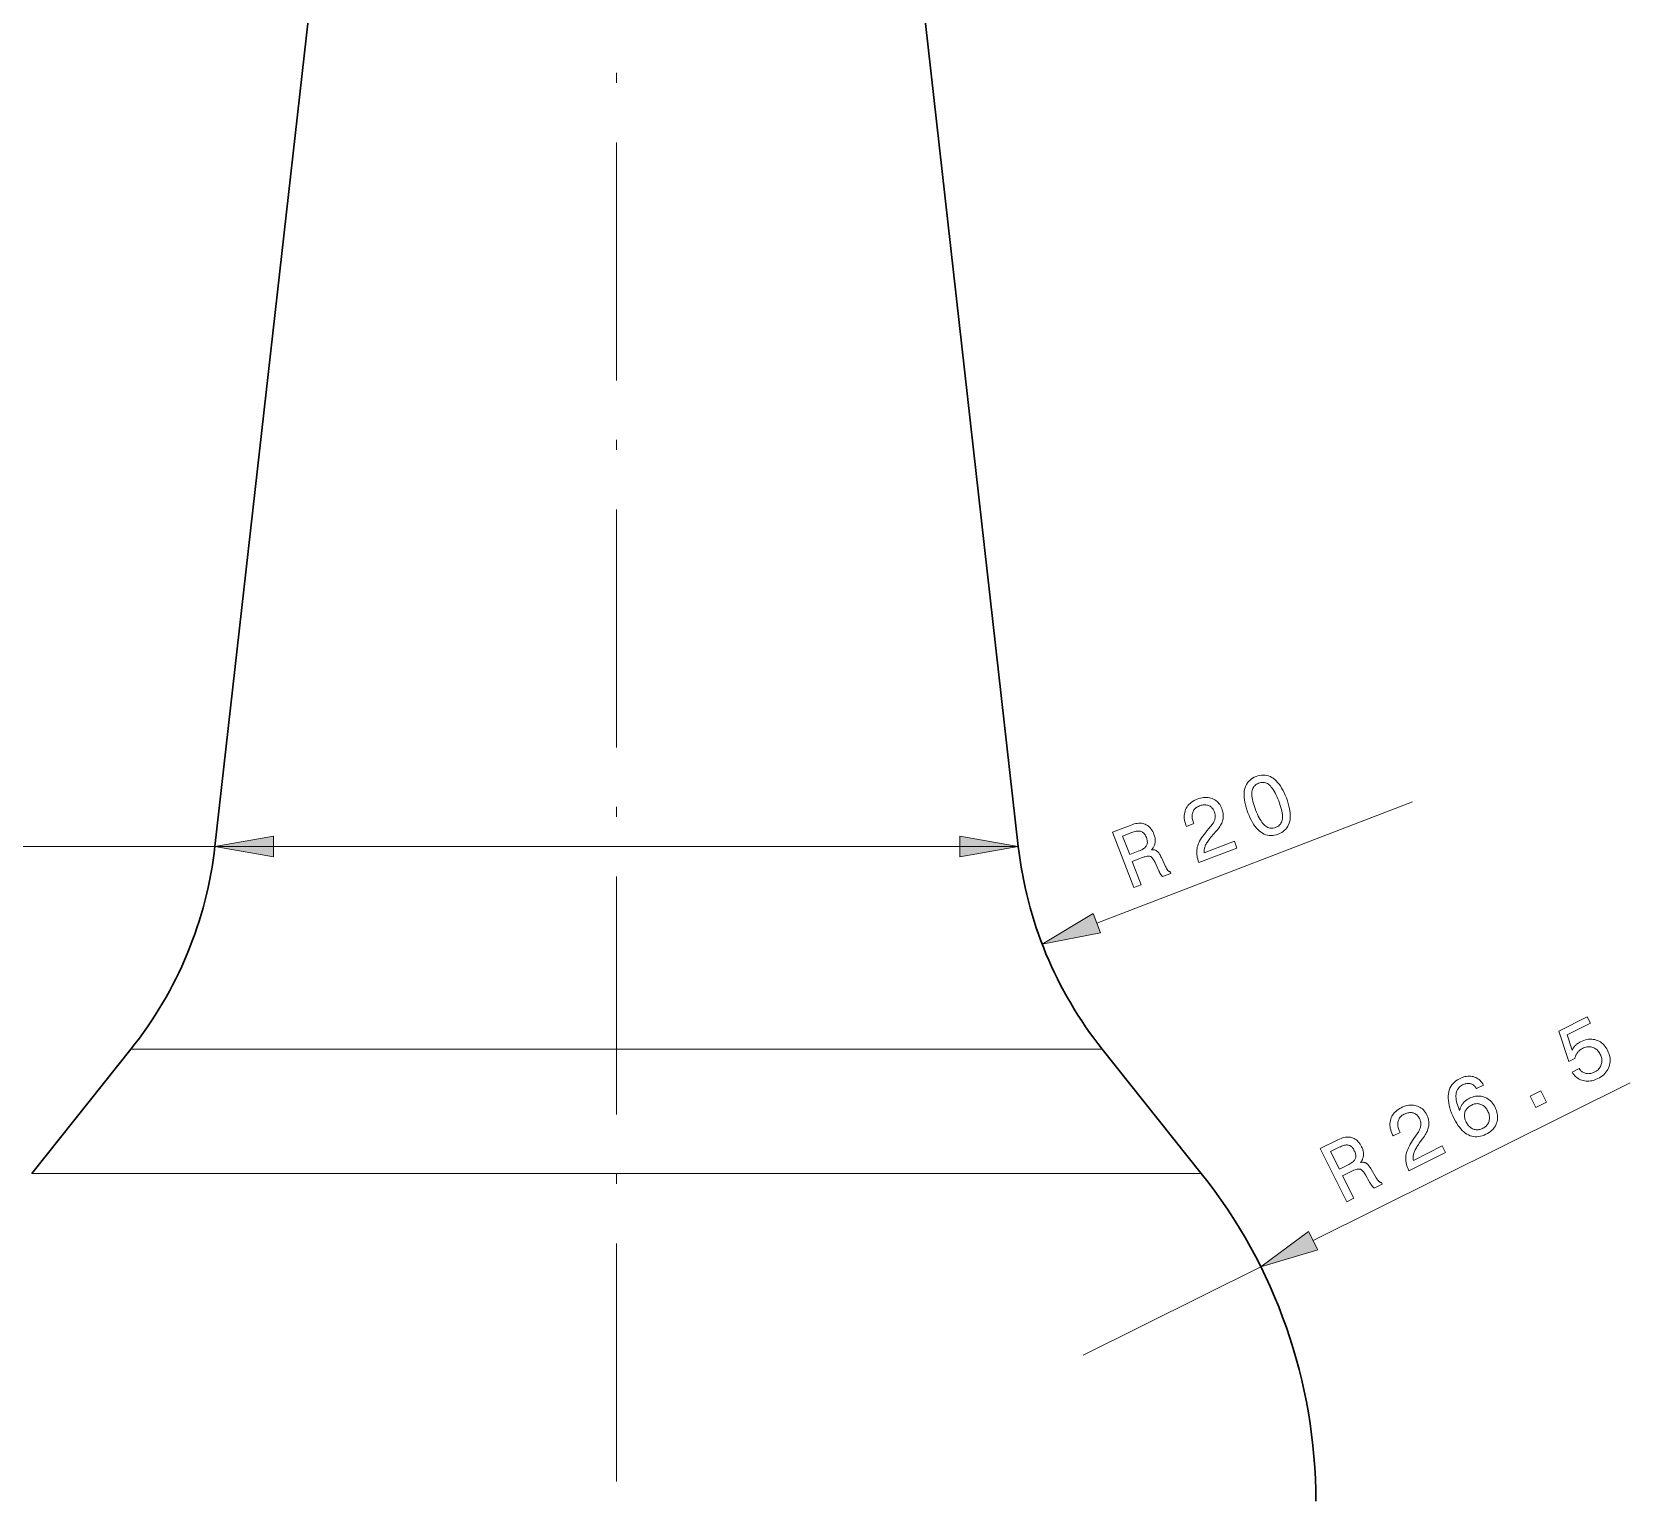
# Model space of a CAD drawing. Extents: x 0 to 297, y 0 to 420.
# Drawn here: x 79.2 to 159.7, y 271.9 to 345.9 of the extents above; entities that cross this region are included whole.
import ezdxf

# ---------------------------------------------------------------- set-up
doc = ezdxf.new("R2010")
doc.units = 0
doc.linetypes.add('DASHDOT', pattern=[18.5, 12, -3, 0.5, -3])

msp = doc.modelspace()

# ---------------------------------------------------------------- linework, layer by layer
at = {"color": 7, "linetype": 'DASHDOT', "lineweight": 13}
msp.add_line((108.657, 377.38), (108.657, 144.905), dxfattribs=at)
at = {"color": 7, "lineweight": 30}
for p, q in [((95.857, 370.893), (88.407, 304.893)), ((121.457, 370.893), (128.907, 304.893))]:
    msp.add_line(p, q, dxfattribs=at)
at = {"color": 7, "lineweight": 13, "ltscale": 0.42614}
msp.add_line((132.868, 301.027), (148.781, 307.136), dxfattribs=at)
at = {"color": 7, "lineweight": 13}
for p, q in [((88.407, 304.893), (37.046, 304.893)), ((88.407, 304.893), (37.815, 304.893)), ((52.665, 304.893), (88.407, 304.893)), ((126.428, 304.893), (88.407, 304.893)), ((91.361, 304.893), (125.952, 304.893)), ((130.142, 294.672), (84.174, 294.672)), ((134.523, 288.408), (79.182, 288.408))]:
    msp.add_line(p, q, dxfattribs=at)
at = {"color": 7, "lineweight": 13, "ltscale": 0.061974}
msp.add_line((128.907, 304.893), (126.428, 304.893), dxfattribs=at)
at = {"color": 7, "lineweight": 30, "ltscale": 0.200246}
msp.add_line((84.174, 294.672), (79.182, 288.408), dxfattribs=at)
at = {"color": 7, "lineweight": 13, "ltscale": 0.074928}
msp.add_line((133.14, 294.672), (130.142, 294.672), dxfattribs=at)
at = {"color": 7, "lineweight": 30, "ltscale": 0.200245}
msp.add_line((133.14, 294.672), (138.131, 288.408), dxfattribs=at)
at = {"color": 7, "lineweight": 13, "ltscale": 0.446069}
msp.add_line((143.774, 285.021), (159.746, 292.973), dxfattribs=at)
at = {"color": 7, "lineweight": 13, "ltscale": 0.090205}
msp.add_line((138.131, 288.408), (134.523, 288.408), dxfattribs=at)
at = {"color": 7, "lineweight": 13, "ltscale": 0.25}
msp.add_line((132.177, 279.247), (141.129, 283.704), dxfattribs=at)
at = {"color": 7, "lineweight": 13}
for points in [[(140.483, 306.588), (140.432, 306.728), (140.389, 306.863), (140.353, 306.993), (140.325, 307.118), (140.304, 307.238), (140.291, 307.353), (140.286, 307.463), (140.288, 307.569), (140.298, 307.669), (140.315, 307.765), (140.34, 307.856), (140.372, 307.94), (140.412, 308.019), (140.459, 308.093), (140.513, 308.16), (140.575, 308.222), (140.644, 308.279), (140.72, 308.329), (140.804, 308.374), (140.895, 308.413), (140.99, 308.446), (141.083, 308.469), (141.174, 308.482), (141.263, 308.487), (141.35, 308.483), (141.436, 308.469), (141.52, 308.446), (141.602, 308.414), (141.682, 308.373), (141.76, 308.323), (141.836, 308.264), (141.91, 308.196), (141.982, 308.119), (142.051, 308.033), (142.118, 307.939), (142.183, 307.835), (142.246, 307.723), (142.307, 307.602), (142.365, 307.472), (142.421, 307.333), (142.472, 307.192), (142.516, 307.057), (142.552, 306.927), (142.58, 306.802), (142.601, 306.682), (142.614, 306.567), (142.62, 306.457), (142.618, 306.352), (142.608, 306.253), (142.591, 306.158), (142.566, 306.069), (142.534, 305.985), (142.495, 305.907), (142.448, 305.834), (142.393, 305.767), (142.331, 305.706), (142.262, 305.649), (142.185, 305.599), (142.1, 305.554), (142.008, 305.514), (141.914, 305.483), (141.822, 305.46), (141.731, 305.446), (141.642, 305.441), (141.555, 305.446), (141.47, 305.46), (141.386, 305.482), (141.304, 305.514), (141.223, 305.555), (141.145, 305.605), (141.068, 305.664), (140.994, 305.732), (140.922, 305.808), (140.852, 305.893), (140.784, 305.987), (140.719, 306.09), (140.657, 306.202), (140.596, 306.322), (140.538, 306.451)], [(140.868, 306.737), (140.913, 306.624), (140.958, 306.52), (141.004, 306.422), (141.05, 306.332), (141.096, 306.249), (141.143, 306.173), (141.19, 306.105), (141.238, 306.044), (141.287, 305.99), (141.335, 305.944), (141.385, 305.904), (141.435, 305.871), (141.487, 305.845), (141.54, 305.825), (141.594, 305.812), (141.649, 305.805), (141.706, 305.805), (141.763, 305.812), (141.822, 305.825), (141.881, 305.845), (141.939, 305.87), (141.992, 305.9), (142.039, 305.933), (142.081, 305.971), (142.118, 306.012), (142.149, 306.058), (142.175, 306.107), (142.196, 306.161), (142.211, 306.219), (142.221, 306.28), (142.226, 306.347), (142.225, 306.419), (142.22, 306.496), (142.209, 306.578), (142.193, 306.666), (142.171, 306.759), (142.145, 306.857), (142.113, 306.961), (142.076, 307.07), (142.033, 307.184), (141.988, 307.297), (141.943, 307.404), (141.897, 307.502), (141.851, 307.593), (141.804, 307.677), (141.758, 307.753), (141.711, 307.822), (141.663, 307.883), (141.615, 307.937), (141.567, 307.983), (141.519, 308.022), (141.469, 308.055), (141.417, 308.081), (141.365, 308.1), (141.311, 308.113), (141.256, 308.119), (141.2, 308.119), (141.142, 308.112), (141.084, 308.099), (141.024, 308.079), (140.966, 308.054), (140.914, 308.024), (140.867, 307.991), (140.825, 307.953), (140.788, 307.911), (140.757, 307.865), (140.731, 307.815), (140.71, 307.761), (140.694, 307.703), (140.684, 307.64), (140.679, 307.573), (140.679, 307.501), (140.684, 307.423), (140.695, 307.341), (140.711, 307.253), (140.732, 307.16), (140.758, 307.062), (140.79, 306.958), (140.826, 306.85)], [(138.009, 304.072), (138.005, 304.084), (137.975, 304.166), (137.951, 304.247), (137.931, 304.327), (137.917, 304.406), (137.907, 304.483), (137.902, 304.559), (137.902, 304.634), (137.907, 304.708), (137.917, 304.78), (137.931, 304.851), (137.952, 304.923), (137.978, 304.997), (138.011, 305.073), (138.05, 305.152), (138.096, 305.233), (138.147, 305.316), (138.205, 305.401), (138.269, 305.489), (138.34, 305.579), (138.416, 305.671), (138.604, 305.892), (138.637, 305.932), (138.667, 305.971), (138.695, 306.01), (138.72, 306.048), (138.743, 306.087), (138.763, 306.125), (138.78, 306.162), (138.795, 306.2), (138.807, 306.237), (138.817, 306.273), (138.825, 306.31), (138.83, 306.347), (138.832, 306.384), (138.833, 306.421), (138.831, 306.459), (138.826, 306.497), (138.82, 306.535), (138.811, 306.573), (138.799, 306.612), (138.785, 306.65), (138.767, 306.694), (138.746, 306.734), (138.723, 306.771), (138.698, 306.805), (138.67, 306.837), (138.64, 306.865), (138.607, 306.891), (138.572, 306.914), (138.535, 306.934), (138.495, 306.951), (138.453, 306.965), (138.411, 306.975), (138.367, 306.982), (138.323, 306.985), (138.277, 306.985), (138.231, 306.981), (138.183, 306.974), (138.134, 306.963), (138.085, 306.949), (138.034, 306.931), (137.985, 306.91), (137.939, 306.887), (137.897, 306.861), (137.859, 306.832), (137.824, 306.801), (137.792, 306.767), (137.764, 306.73), (137.739, 306.691), (137.718, 306.649), (137.7, 306.604), (137.686, 306.558), (137.676, 306.509), (137.67, 306.46), (137.667, 306.409), (137.669, 306.356), (137.675, 306.302), (137.684, 306.247), (137.698, 306.19), (137.715, 306.131), (137.736, 306.072), (137.749, 306.038), (137.383, 305.898), (137.361, 305.955), (137.33, 306.042), (137.306, 306.128), (137.288, 306.212), (137.277, 306.295), (137.272, 306.376), (137.273, 306.455), (137.281, 306.532), (137.295, 306.607), (137.316, 306.681), (137.344, 306.753), (137.377, 306.822), (137.416, 306.888), (137.46, 306.949), (137.51, 307.007), (137.566, 307.061), (137.627, 307.111), (137.694, 307.158), (137.766, 307.2), (137.844, 307.239), (137.927, 307.274), (138.009, 307.303), (138.09, 307.326), (138.169, 307.343), (138.247, 307.354), (138.323, 307.36), (138.398, 307.36), (138.472, 307.354), (138.544, 307.342), (138.614, 307.324), (138.684, 307.3), (138.75, 307.271), (138.813, 307.238), (138.872, 307.199), (138.926, 307.156), (138.977, 307.107), (139.024, 307.054), (139.067, 306.997), (139.105, 306.934), (139.14, 306.866), (139.171, 306.794), (139.191, 306.736), (139.208, 306.679), (139.221, 306.622), (139.231, 306.565), (139.237, 306.508), (139.24, 306.452), (139.239, 306.396), (139.235, 306.34), (139.227, 306.285), (139.216, 306.23), (139.201, 306.175), (139.182, 306.12), (139.16, 306.065), (139.134, 306.009), (139.105, 305.954), (139.072, 305.899), (139.035, 305.844), (138.995, 305.788), (138.951, 305.733), (138.904, 305.677), (138.714, 305.467), (138.662, 305.407), (138.613, 305.349), (138.568, 305.294), (138.527, 305.24), (138.489, 305.189), (138.454, 305.14), (138.423, 305.093), (138.396, 305.048), (138.372, 305.005), (138.352, 304.964), (138.335, 304.925), (138.32, 304.885), (138.307, 304.846), (138.296, 304.807), (138.288, 304.768), (138.282, 304.728), (138.278, 304.689), (138.276, 304.651), (138.277, 304.612), (138.28, 304.573), (139.799, 305.156), (139.932, 304.81)], [(91.361, 305.414), (88.407, 304.893), (91.361, 304.372)], [(125.952, 304.372), (128.907, 304.893), (125.952, 305.414)], [(134.734, 302.814), (133.66, 305.611), (134.595, 305.97), (134.676, 305.999), (134.755, 306.022), (134.832, 306.04), (134.907, 306.052), (134.979, 306.059), (135.048, 306.06), (135.115, 306.055), (135.18, 306.045), (135.243, 306.029), (135.303, 306.008), (135.36, 305.981), (135.415, 305.949), (135.467, 305.911), (135.515, 305.868), (135.561, 305.82), (135.604, 305.766), (135.644, 305.707), (135.682, 305.643), (135.716, 305.573), (135.747, 305.498), (135.764, 305.452), (135.778, 305.407), (135.789, 305.363), (135.799, 305.319), (135.805, 305.276), (135.81, 305.234), (135.812, 305.192), (135.811, 305.152), (135.809, 305.111), (135.803, 305.072), (135.796, 305.033), (135.786, 304.996), (135.773, 304.958), (135.759, 304.922), (135.742, 304.887), (135.722, 304.852), (135.7, 304.818), (135.676, 304.785), (135.649, 304.753), (135.621, 304.722), (135.654, 304.723), (135.687, 304.723), (135.718, 304.721), (135.747, 304.717), (135.776, 304.711), (135.803, 304.704), (135.829, 304.694), (135.854, 304.683), (135.877, 304.671), (135.899, 304.656), (135.92, 304.639), (135.942, 304.618), (135.964, 304.594), (135.986, 304.566), (136.008, 304.534), (136.031, 304.5), (136.053, 304.461), (136.076, 304.419), (136.099, 304.374), (136.123, 304.325), (136.327, 303.882), (136.34, 303.854), (136.353, 303.828), (136.366, 303.803), (136.378, 303.781), (136.39, 303.76), (136.402, 303.74), (136.414, 303.723), (136.425, 303.707), (136.436, 303.692), (136.447, 303.68), (136.458, 303.669), (136.47, 303.658), (136.481, 303.649), (136.494, 303.64), (136.506, 303.633), (136.519, 303.626), (136.532, 303.621), (136.546, 303.616), (136.56, 303.612), (136.574, 303.609), (136.604, 303.532), (136.18, 303.37), (136.171, 303.377), (136.162, 303.385), (136.153, 303.395), (136.143, 303.405), (136.134, 303.417), (136.124, 303.429), (136.114, 303.442), (136.104, 303.456), (136.093, 303.472), (136.083, 303.488), (136.072, 303.505), (136.061, 303.524), (136.05, 303.544), (136.038, 303.566), (136.026, 303.588), (136.014, 303.612), (136.001, 303.638), (135.989, 303.664), (135.975, 303.692), (135.962, 303.721), (135.803, 304.076), (135.779, 304.127), (135.754, 304.174), (135.73, 304.217), (135.705, 304.255), (135.68, 304.288), (135.655, 304.317), (135.63, 304.342), (135.605, 304.362), (135.58, 304.378), (135.554, 304.389), (135.526, 304.396), (135.492, 304.4), (135.454, 304.399), (135.41, 304.395), (135.361, 304.386), (135.307, 304.374), (135.247, 304.358), (135.183, 304.338), (135.113, 304.314), (135.038, 304.286), (134.654, 304.139), (135.108, 302.958)], [(134.622, 305.587), (134.165, 305.412), (134.523, 304.481), (134.954, 304.647), (135.017, 304.672), (135.076, 304.698), (135.129, 304.725), (135.178, 304.753), (135.222, 304.781), (135.262, 304.809), (135.296, 304.839), (135.326, 304.869), (135.351, 304.9), (135.371, 304.931), (135.387, 304.963), (135.399, 304.998), (135.407, 305.034), (135.412, 305.072), (135.413, 305.112), (135.41, 305.154), (135.404, 305.198), (135.394, 305.244), (135.38, 305.291), (135.363, 305.341), (135.343, 305.389), (135.321, 305.432), (135.299, 305.473), (135.275, 305.509), (135.249, 305.541), (135.222, 305.57), (135.193, 305.595), (135.163, 305.616), (135.131, 305.634), (135.098, 305.647), (135.063, 305.657), (135.025, 305.663), (134.984, 305.666), (134.941, 305.665), (134.895, 305.661), (134.846, 305.653), (134.794, 305.642), (134.739, 305.627), (134.682, 305.609)], [(132.681, 301.513), (130.109, 299.968), (133.054, 300.54)], [(156.827, 293.511), (157.186, 293.689), (157.214, 293.652), (157.243, 293.618), (157.274, 293.586), (157.306, 293.558), (157.339, 293.532), (157.373, 293.51), (157.409, 293.49), (157.446, 293.473), (157.484, 293.459), (157.524, 293.449), (157.564, 293.441), (157.605, 293.436), (157.646, 293.435), (157.688, 293.436), (157.73, 293.441), (157.772, 293.449), (157.815, 293.46), (157.858, 293.474), (157.902, 293.491), (157.946, 293.512), (157.998, 293.54), (158.046, 293.57), (158.091, 293.602), (158.132, 293.637), (158.169, 293.674), (158.202, 293.713), (158.232, 293.754), (158.258, 293.798), (158.28, 293.844), (158.298, 293.892), (158.312, 293.941), (158.322, 293.991), (158.328, 294.041), (158.329, 294.092), (158.326, 294.143), (158.319, 294.195), (158.308, 294.247), (158.292, 294.299), (158.272, 294.352), (158.247, 294.406), (158.219, 294.459), (158.188, 294.508), (158.156, 294.553), (158.121, 294.594), (158.084, 294.631), (158.045, 294.665), (158.004, 294.695), (157.961, 294.721), (157.915, 294.743), (157.868, 294.761), (157.819, 294.775), (157.769, 294.785), (157.719, 294.79), (157.668, 294.791), (157.617, 294.788), (157.565, 294.78), (157.512, 294.768), (157.459, 294.752), (157.405, 294.731), (157.351, 294.706), (157.32, 294.69), (157.291, 294.673), (157.262, 294.655), (157.235, 294.636), (157.209, 294.616), (157.184, 294.595), (157.16, 294.573), (157.138, 294.55), (157.116, 294.526), (157.096, 294.502), (157.077, 294.476), (157.059, 294.449), (157.043, 294.422), (157.027, 294.393), (157.013, 294.364), (157.001, 294.334), (156.989, 294.303), (156.979, 294.271), (156.97, 294.238), (156.963, 294.204), (156.655, 294.051), (156.158, 295.579), (157.592, 296.293), (157.75, 295.976), (156.574, 295.391), (156.827, 294.615), (156.838, 294.641), (156.85, 294.667), (156.864, 294.692), (156.879, 294.717), (156.894, 294.742), (156.911, 294.766), (156.929, 294.789), (156.948, 294.812), (156.968, 294.835), (156.99, 294.857), (157.012, 294.879), (157.035, 294.9), (157.059, 294.92), (157.084, 294.94), (157.11, 294.959), (157.137, 294.977), (157.165, 294.995), (157.193, 295.012), (157.223, 295.028), (157.253, 295.044), (157.336, 295.082), (157.417, 295.113), (157.498, 295.138), (157.578, 295.156), (157.657, 295.168), (157.735, 295.174), (157.813, 295.172), (157.89, 295.165), (157.966, 295.15), (158.041, 295.13), (158.114, 295.103), (158.183, 295.071), (158.249, 295.033), (158.312, 294.989), (158.371, 294.94), (158.426, 294.886), (158.478, 294.826), (158.527, 294.76), (158.572, 294.688), (158.613, 294.612), (158.652, 294.527), (158.683, 294.444), (158.708, 294.36), (158.726, 294.278), (158.737, 294.196), (158.741, 294.114), (158.738, 294.033), (158.728, 293.953), (158.711, 293.873), (158.687, 293.794), (158.657, 293.716), (158.621, 293.643), (158.579, 293.573), (158.531, 293.507), (158.478, 293.444), (158.418, 293.385), (158.353, 293.329), (158.282, 293.278), (158.205, 293.229), (158.122, 293.185), (158.047, 293.15), (157.972, 293.121), (157.897, 293.097), (157.823, 293.078), (157.749, 293.066), (157.675, 293.059), (157.602, 293.057), (157.53, 293.061), (157.458, 293.071), (157.386, 293.086), (157.317, 293.106), (157.25, 293.132), (157.186, 293.162), (157.126, 293.197), (157.068, 293.237), (157.014, 293.282), (156.963, 293.332), (156.915, 293.386), (156.869, 293.446)], [(152.36, 292.857), (152.005, 292.681), (151.98, 292.719), (151.953, 292.754), (151.925, 292.786), (151.897, 292.816), (151.867, 292.842), (151.836, 292.865), (151.804, 292.885), (151.77, 292.903), (151.736, 292.917), (151.701, 292.928), (151.665, 292.936), (151.628, 292.941), (151.59, 292.943), (151.551, 292.942), (151.512, 292.937), (151.472, 292.93), (151.431, 292.919), (151.39, 292.905), (151.347, 292.888), (151.304, 292.868), (151.248, 292.837), (151.197, 292.803), (151.151, 292.765), (151.11, 292.723), (151.074, 292.679), (151.044, 292.63), (151.019, 292.578), (150.998, 292.523), (150.983, 292.464), (150.973, 292.402), (150.969, 292.337), (150.969, 292.267), (150.975, 292.194), (150.985, 292.117), (151.001, 292.037), (151.021, 291.952), (151.047, 291.865), (151.078, 291.773), (151.114, 291.678), (151.155, 291.579), (151.164, 291.619), (151.175, 291.658), (151.187, 291.696), (151.201, 291.733), (151.217, 291.769), (151.235, 291.805), (151.254, 291.839), (151.275, 291.873), (151.297, 291.906), (151.322, 291.937), (151.347, 291.968), (151.375, 291.998), (151.404, 292.026), (151.434, 292.054), (151.466, 292.08), (151.5, 292.105), (151.535, 292.129), (151.571, 292.152), (151.61, 292.174), (151.649, 292.195), (151.725, 292.229), (151.801, 292.258), (151.876, 292.28), (151.951, 292.296), (152.025, 292.306), (152.099, 292.309), (152.172, 292.306), (152.245, 292.296), (152.318, 292.281), (152.39, 292.258), (152.46, 292.231), (152.527, 292.197), (152.591, 292.158), (152.652, 292.114), (152.709, 292.064), (152.764, 292.009), (152.815, 291.948), (152.862, 291.881), (152.907, 291.81), (152.949, 291.732), (152.985, 291.653), (153.015, 291.573), (153.039, 291.495), (153.056, 291.416), (153.066, 291.338), (153.07, 291.261), (153.067, 291.184), (153.058, 291.108), (153.042, 291.032), (153.02, 290.957), (152.992, 290.883), (152.958, 290.813), (152.919, 290.747), (152.873, 290.684), (152.823, 290.624), (152.766, 290.568), (152.705, 290.516), (152.637, 290.466), (152.564, 290.421), (152.485, 290.378), (152.391, 290.336), (152.299, 290.302), (152.207, 290.277), (152.117, 290.26), (152.028, 290.253), (151.94, 290.254), (151.853, 290.263), (151.768, 290.282), (151.683, 290.309), (151.6, 290.345), (151.518, 290.389), (151.439, 290.442), (151.361, 290.503), (151.286, 290.572), (151.213, 290.65), (151.142, 290.736), (151.073, 290.83), (151.007, 290.932), (150.942, 291.043), (150.88, 291.162), (150.812, 291.304), (150.754, 291.442), (150.703, 291.577), (150.661, 291.708), (150.628, 291.834), (150.604, 291.957), (150.588, 292.077), (150.58, 292.192), (150.581, 292.303), (150.591, 292.411), (150.609, 292.514), (150.636, 292.611), (150.67, 292.702), (150.713, 292.787), (150.764, 292.867), (150.823, 292.941), (150.891, 293.009), (150.967, 293.072), (151.05, 293.128), (151.143, 293.179), (151.219, 293.214), (151.293, 293.244), (151.367, 293.269), (151.439, 293.288), (151.51, 293.301), (151.579, 293.309), (151.647, 293.311), (151.714, 293.308), (151.78, 293.3), (151.844, 293.286), (151.907, 293.266), (151.967, 293.242), (152.024, 293.212), (152.08, 293.177), (152.133, 293.137), (152.183, 293.091), (152.231, 293.04), (152.276, 292.985), (152.32, 292.923)], [(155.004, 291.729), (154.717, 292.305), (155.251, 292.57), (155.538, 291.995)], [(148.602, 288.542), (148.597, 288.553), (148.56, 288.632), (148.527, 288.711), (148.5, 288.788), (148.478, 288.865), (148.461, 288.941), (148.449, 289.017), (148.442, 289.091), (148.44, 289.165), (148.443, 289.238), (148.45, 289.31), (148.464, 289.384), (148.483, 289.46), (148.509, 289.539), (148.54, 289.621), (148.578, 289.705), (148.621, 289.793), (148.67, 289.884), (148.726, 289.977), (148.787, 290.073), (148.855, 290.172), (149.021, 290.411), (149.05, 290.453), (149.076, 290.495), (149.1, 290.536), (149.122, 290.577), (149.14, 290.617), (149.157, 290.657), (149.17, 290.696), (149.182, 290.735), (149.191, 290.773), (149.197, 290.81), (149.201, 290.847), (149.202, 290.884), (149.201, 290.922), (149.198, 290.959), (149.193, 290.996), (149.185, 291.033), (149.174, 291.071), (149.162, 291.108), (149.147, 291.145), (149.129, 291.183), (149.107, 291.224), (149.082, 291.262), (149.056, 291.297), (149.027, 291.328), (148.997, 291.357), (148.964, 291.383), (148.929, 291.405), (148.892, 291.425), (148.853, 291.441), (148.811, 291.454), (148.769, 291.464), (148.725, 291.47), (148.681, 291.473), (148.637, 291.472), (148.591, 291.467), (148.545, 291.459), (148.499, 291.447), (148.451, 291.432), (148.403, 291.413), (148.354, 291.39), (148.308, 291.365), (148.265, 291.337), (148.225, 291.307), (148.189, 291.275), (148.157, 291.24), (148.129, 291.204), (148.105, 291.164), (148.084, 291.123), (148.067, 291.079), (148.053, 291.033), (148.044, 290.985), (148.038, 290.936), (148.037, 290.886), (148.039, 290.835), (148.046, 290.783), (148.057, 290.73), (148.071, 290.676), (148.09, 290.62), (148.113, 290.564), (148.14, 290.506), (148.156, 290.474), (147.805, 290.299), (147.778, 290.354), (147.739, 290.439), (147.706, 290.522), (147.68, 290.604), (147.661, 290.685), (147.649, 290.765), (147.643, 290.844), (147.643, 290.921), (147.65, 290.998), (147.664, 291.073), (147.684, 291.147), (147.711, 291.219), (147.743, 291.288), (147.782, 291.354), (147.826, 291.416), (147.876, 291.475), (147.932, 291.531), (147.994, 291.583), (148.062, 291.633), (148.136, 291.679), (148.215, 291.721), (148.294, 291.758), (148.372, 291.789), (148.45, 291.813), (148.526, 291.832), (148.601, 291.845), (148.676, 291.852), (148.75, 291.853), (148.823, 291.848), (148.895, 291.837), (148.966, 291.82), (149.035, 291.797), (149.101, 291.77), (149.163, 291.737), (149.221, 291.699), (149.277, 291.656), (149.328, 291.607), (149.376, 291.554), (149.421, 291.495), (149.462, 291.431), (149.499, 291.362), (149.525, 291.306), (149.547, 291.251), (149.566, 291.195), (149.581, 291.14), (149.593, 291.084), (149.601, 291.028), (149.605, 290.972), (149.606, 290.917), (149.604, 290.861), (149.598, 290.805), (149.588, 290.748), (149.575, 290.692), (149.558, 290.635), (149.537, 290.578), (149.513, 290.52), (149.486, 290.462), (149.455, 290.403), (149.42, 290.344), (149.382, 290.285), (149.34, 290.225), (149.171, 289.997), (149.124, 289.933), (149.082, 289.871), (149.042, 289.811), (149.006, 289.754), (148.973, 289.699), (148.943, 289.647), (148.917, 289.597), (148.894, 289.55), (148.875, 289.505), (148.858, 289.463), (148.845, 289.422), (148.834, 289.381), (148.825, 289.341), (148.818, 289.301), (148.813, 289.261), (148.811, 289.221), (148.811, 289.182), (148.813, 289.143), (148.817, 289.105), (148.824, 289.066), (150.281, 289.792), (150.446, 289.46)], [(152.577, 291.543), (152.55, 291.593), (152.521, 291.64), (152.49, 291.684), (152.457, 291.724), (152.423, 291.76), (152.387, 291.793), (152.348, 291.823), (152.308, 291.848), (152.267, 291.871), (152.223, 291.889), (152.178, 291.904), (152.133, 291.915), (152.088, 291.922), (152.042, 291.924), (151.996, 291.923), (151.95, 291.918), (151.904, 291.908), (151.857, 291.895), (151.811, 291.877), (151.764, 291.856), (151.713, 291.829), (151.666, 291.799), (151.622, 291.768), (151.583, 291.735), (151.547, 291.7), (151.515, 291.663), (151.487, 291.624), (151.463, 291.583), (151.443, 291.54), (151.426, 291.495), (151.414, 291.449), (151.405, 291.402), (151.401, 291.354), (151.401, 291.305), (151.405, 291.255), (151.413, 291.205), (151.426, 291.154), (151.442, 291.102), (151.463, 291.049), (151.488, 290.996), (151.516, 290.944), (151.545, 290.895), (151.577, 290.85), (151.61, 290.809), (151.645, 290.772), (151.682, 290.738), (151.721, 290.709), (151.762, 290.682), (151.805, 290.66), (151.849, 290.641), (151.895, 290.626), (151.941, 290.616), (151.988, 290.609), (152.035, 290.607), (152.083, 290.609), (152.131, 290.615), (152.18, 290.626), (152.229, 290.64), (152.279, 290.659), (152.329, 290.682), (152.376, 290.707), (152.419, 290.735), (152.459, 290.765), (152.495, 290.797), (152.528, 290.832), (152.557, 290.869), (152.583, 290.908), (152.605, 290.95), (152.624, 290.994), (152.64, 291.04), (152.651, 291.088), (152.659, 291.137), (152.663, 291.186), (152.662, 291.235), (152.658, 291.285), (152.65, 291.335), (152.638, 291.386), (152.621, 291.438), (152.601, 291.49)], [(145.461, 286.978), (144.126, 289.66), (145.023, 290.106), (145.101, 290.142), (145.177, 290.173), (145.252, 290.198), (145.325, 290.217), (145.396, 290.231), (145.465, 290.238), (145.533, 290.24), (145.598, 290.236), (145.662, 290.227), (145.724, 290.211), (145.784, 290.19), (145.841, 290.163), (145.896, 290.131), (145.949, 290.093), (145.999, 290.049), (146.047, 289.999), (146.092, 289.944), (146.135, 289.884), (146.176, 289.818), (146.215, 289.746), (146.235, 289.702), (146.254, 289.658), (146.269, 289.615), (146.283, 289.573), (146.294, 289.531), (146.302, 289.489), (146.308, 289.448), (146.312, 289.407), (146.313, 289.367), (146.311, 289.327), (146.307, 289.288), (146.301, 289.249), (146.292, 289.211), (146.281, 289.174), (146.267, 289.137), (146.251, 289.101), (146.233, 289.065), (146.212, 289.03), (146.188, 288.995), (146.162, 288.961), (146.196, 288.966), (146.228, 288.969), (146.259, 288.969), (146.289, 288.968), (146.318, 288.965), (146.346, 288.961), (146.372, 288.954), (146.398, 288.945), (146.422, 288.935), (146.446, 288.922), (146.469, 288.907), (146.492, 288.888), (146.516, 288.866), (146.541, 288.841), (146.566, 288.812), (146.592, 288.779), (146.618, 288.743), (146.645, 288.704), (146.672, 288.661), (146.7, 288.614), (146.946, 288.192), (146.961, 288.166), (146.977, 288.141), (146.992, 288.118), (147.006, 288.096), (147.02, 288.077), (147.034, 288.058), (147.047, 288.042), (147.06, 288.027), (147.073, 288.014), (147.085, 288.003), (147.097, 287.993), (147.109, 287.983), (147.122, 287.975), (147.134, 287.968), (147.148, 287.962), (147.161, 287.956), (147.175, 287.952), (147.189, 287.948), (147.203, 287.946), (147.218, 287.944), (147.254, 287.87), (146.848, 287.668), (146.839, 287.675), (146.829, 287.682), (146.819, 287.691), (146.808, 287.7), (146.797, 287.711), (146.786, 287.722), (146.775, 287.734), (146.764, 287.748), (146.752, 287.762), (146.74, 287.777), (146.728, 287.793), (146.715, 287.811), (146.702, 287.83), (146.688, 287.85), (146.674, 287.871), (146.66, 287.894), (146.645, 287.918), (146.629, 287.943), (146.614, 287.97), (146.597, 287.998), (146.406, 288.336), (146.377, 288.384), (146.348, 288.429), (146.319, 288.469), (146.291, 288.504), (146.263, 288.535), (146.236, 288.562), (146.208, 288.584), (146.181, 288.602), (146.154, 288.615), (146.128, 288.624), (146.099, 288.628), (146.066, 288.628), (146.027, 288.624), (145.984, 288.615), (145.936, 288.602), (145.883, 288.585), (145.826, 288.563), (145.763, 288.537), (145.696, 288.507), (145.624, 288.472), (145.256, 288.289), (145.82, 287.156)], [(145.086, 289.728), (144.648, 289.51), (145.093, 288.617), (145.506, 288.823), (145.567, 288.854), (145.622, 288.886), (145.673, 288.918), (145.719, 288.95), (145.761, 288.982), (145.797, 289.014), (145.828, 289.047), (145.855, 289.08), (145.877, 289.112), (145.894, 289.146), (145.907, 289.179), (145.915, 289.215), (145.92, 289.252), (145.921, 289.29), (145.919, 289.33), (145.912, 289.372), (145.901, 289.415), (145.887, 289.459), (145.869, 289.505), (145.847, 289.553), (145.822, 289.599), (145.797, 289.64), (145.771, 289.678), (145.743, 289.712), (145.714, 289.742), (145.685, 289.768), (145.654, 289.79), (145.622, 289.808), (145.589, 289.822), (145.554, 289.832), (145.518, 289.839), (145.48, 289.842), (145.439, 289.841), (145.396, 289.836), (145.35, 289.827), (145.302, 289.815), (145.252, 289.799), (145.199, 289.779), (145.144, 289.755)], [(143.542, 285.487), (141.129, 283.704), (144.006, 284.554)]]:
    msp.add_lwpolyline(points, close=True, dxfattribs=at)
at = {"color": 7, "lineweight": 30}
for centre, radius, start, end in [((68.533, 307.136), 20, 321.44925, 353.55969), ((148.781, 307.136), 20, 186.44032, 218.55074), ((117.407, 271.893), 26.5, 0.00002, 38.55083)]:
    msp.add_arc(centre, radius, start, end, dxfattribs=at)
at = {"color": 7, "lineweight": 13}
for points in [[(91.361, 305.414), (88.407, 304.893), (91.361, 305.414), (91.361, 304.372)], [(125.952, 304.372), (128.907, 304.893), (125.952, 304.372), (125.952, 305.414)], [(132.681, 301.513), (130.109, 299.968), (132.681, 301.513), (133.054, 300.54)], [(143.542, 285.487), (141.129, 283.704), (143.542, 285.487), (144.006, 284.554)]]:
    msp.add_solid(points, dxfattribs=at)

doc.saveas('drawing.dxf')
